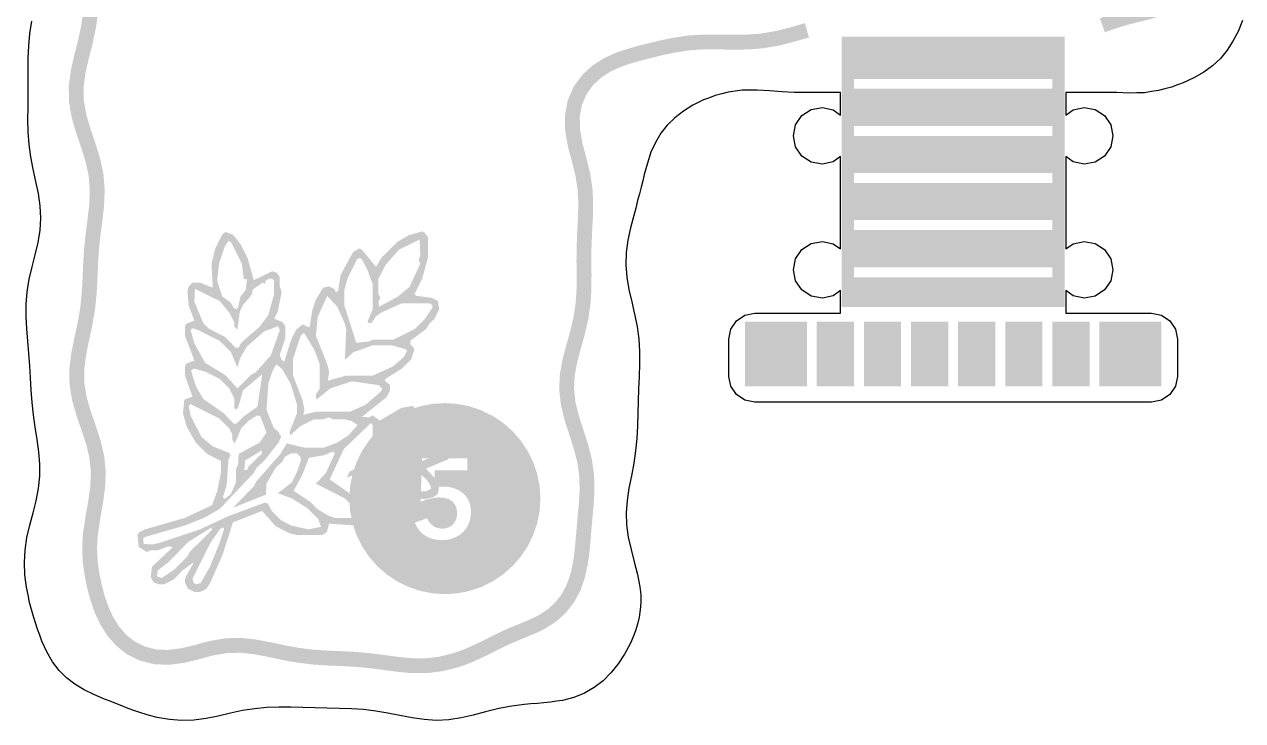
# Model space of a CAD drawing. Header units: millimetres. Extents: x 4 to 295, y 4 to 113.
# Drawn here: x 3.96 to 49.86, y 65.85 to 92.09 of the extents above; entities that cross this region are included whole.
import ezdxf

# ---------------------------------------------------------------- set-up
doc = ezdxf.new("R2010")
doc.units = ezdxf.units.MM
doc.layers.add('CUT', color=1, linetype='Continuous')
doc.layers.add('RASTER', color=7, linetype='Continuous')

msp = doc.modelspace()

# ---------------------------------------------------------------- hatches: boundary and pattern name
at = {"layer": 'RASTER'}
msp.add_hatch(color=7, dxfattribs=at).paths.add_polyline_path([(33.364, 92.133), (32.808, 91.973), (32.262, 91.836), (31.725, 91.744), (31.187, 91.703), (30.639, 91.698), (30.08, 91.705), (29.514, 91.704), (29.223, 91.687), (28.935, 91.666), (28.408, 91.585), (27.927, 91.484), (27.483, 91.379), (27.058, 91.271), (26.637, 91.152), (26.209, 91.004), (25.777, 90.804), (25.356, 90.533), (24.971, 90.179), (24.653, 89.739), (24.43, 89.224), (24.324, 88.656), (24.335, 88.062), (24.441, 87.472), (24.523, 87.165), (24.598, 86.883), (24.728, 86.359), (24.804, 85.847), (24.829, 85.332), (24.816, 84.808), (24.788, 84.271), (24.766, 83.726), (24.76, 83.181), (24.765, 82.641), (24.762, 82.112), (24.729, 81.593), (24.653, 81.077), (24.532, 80.556), (24.382, 80.021), (24.236, 79.469), (24.133, 78.901), (24.108, 78.321), (24.174, 77.742), (24.313, 77.176), (24.49, 76.628), (24.661, 76.098), (24.792, 75.582), (24.864, 75.074), (24.879, 74.563), (24.849, 74.041), (24.8, 73.506), (24.754, 72.965), (24.727, 72.677), (24.706, 72.395), (24.64, 71.874), (24.54, 71.401), (24.394, 70.98), (24.198, 70.613), (23.957, 70.304), (23.678, 70.05), (23.373, 69.847), (23.048, 69.682), (22.707, 69.538), (22.348, 69.392), (21.968, 69.227), (21.562, 69.031), (21.121, 68.809), (20.629, 68.58), (20.367, 68.481), (20.104, 68.389), (19.589, 68.263), (19.085, 68.201), (18.577, 68.203), (18.057, 68.253), (17.522, 68.325), (16.978, 68.395), (16.429, 68.443), (15.884, 68.472), (15.348, 68.494), (14.821, 68.53), (14.298, 68.596), (13.772, 68.692), (13.234, 68.807), (12.681, 68.912), (12.113, 68.972), (11.535, 68.956), (10.974, 68.859), (10.678, 68.788), (10.401, 68.707), (9.874, 68.581), (9.379, 68.517), (8.919, 68.535), (8.5, 68.641), (8.126, 68.828), (7.803, 69.083), (7.532, 69.393), (7.313, 69.742), (7.137, 70.122), (6.995, 70.525), (6.879, 70.951), (6.785, 71.4), (6.72, 71.874), (6.698, 72.383), (6.713, 72.642), (6.735, 72.908), (6.818, 73.458), (6.916, 74.019), (6.998, 74.597), (7.026, 75.189), (6.974, 75.788), (6.84, 76.379), (6.653, 76.955), (6.46, 77.51), (6.305, 78.047), (6.22, 78.57), (6.216, 79.09), (6.283, 79.621), (6.395, 80.17), (6.517, 80.734), (6.617, 81.309), (6.679, 81.886), (6.711, 82.456), (6.733, 83.015), (6.767, 83.567), (6.824, 84.118), (6.897, 84.677), (6.962, 85.249), (6.987, 85.836), (6.941, 86.431), (6.818, 87.023), (6.64, 87.6), (6.448, 88.158), (6.29, 88.697), (6.2, 89.22), (6.193, 89.738), (6.263, 90.265), (6.389, 90.809), (6.532, 91.371), (6.655, 91.947), (6.736, 92.528), (6.774, 93.104), (6.787, 93.671), (6.8, 94.227), (6.829, 94.779), (6.875, 95.335), (6.922, 95.903), (6.94, 96.484), (6.901, 97.075), (6.791, 97.664), (6.625, 98.243), (6.44, 98.804), (6.282, 99.345), (6.189, 99.869), (6.178, 100.386), (6.25, 100.909), (6.385, 101.45), (6.545, 102.01), (6.69, 102.586), (6.789, 103.169), (6.834, 103.752), (6.84, 104.325), (6.832, 104.887), (6.833, 105.437), (6.849, 105.703), (6.868, 105.959), (6.943, 106.456), (7.04, 106.914), (7.143, 107.347), (7.247, 107.76), (7.36, 108.159), (7.493, 108.545), (7.664, 108.917), (7.887, 109.265), (8.171, 109.573), (8.515, 109.824), (8.916, 109.997), (9.366, 110.081), (9.858, 110.071), (10.39, 109.974), (10.668, 109.899), (10.957, 109.822), (11.532, 109.681), (12.12, 109.597), (12.705, 109.574), (13.278, 109.592), (13.839, 109.621), (14.392, 109.64), (14.947, 109.642), (15.51, 109.637), (16.085, 109.65), (16.668, 109.704), (17.25, 109.812), (17.823, 109.961), (18.379, 110.117), (18.917, 110.24), (19.438, 110.296), (19.955, 110.268), (20.482, 110.158), (21.027, 109.99), (21.592, 109.805), (22.173, 109.646), (22.764, 109.549), (23.354, 109.523), (23.934, 109.552), (24.499, 109.604), (25.054, 109.651), (25.606, 109.68), (26.163, 109.693), (26.731, 109.71), (27.308, 109.755), (27.888, 109.843), (28.462, 109.97), (29.021, 110.11), (29.562, 110.225), (30.087, 110.281), (30.604, 110.256), (31.13, 110.15), (31.672, 109.981), (32.235, 109.788), (32.815, 109.617), (33.408, 109.508), (34.003, 109.478), (34.588, 109.515), (35.158, 109.587), (35.715, 109.662), (36.265, 109.718), (36.817, 109.75), (37.378, 109.773), (37.949, 109.809), (38.526, 109.877), (39.099, 109.98), (39.661, 110.1), (40.206, 110.204), (40.734, 110.257), (41.254, 110.236), (41.779, 110.136), (42.32, 109.969), (42.879, 109.773), (43.445, 109.596), (43.735, 109.517), (44.015, 109.458), (44.527, 109.373), (45, 109.318), (45.435, 109.266), (45.834, 109.192), (46.198, 109.078), (46.527, 108.917), (46.822, 108.706), (47.084, 108.447), (47.316, 108.14), (47.523, 107.789), (47.714, 107.395), (47.893, 106.961), (48.061, 106.485), (48.204, 105.968), (48.252, 105.695), (48.291, 105.43), (48.308, 104.916), (48.258, 104.415), (48.139, 103.906), (47.968, 103.381), (47.779, 102.839), (47.614, 102.279), (47.512, 101.706), (47.494, 101.128), (47.553, 100.559), (47.659, 100.005), (47.777, 99.467), (47.878, 98.94), (47.946, 98.418), (47.984, 97.892), (48.006, 97.357), (48.032, 96.813), (48.076, 96.268), (48.099, 95.98), (48.125, 95.696), (48.137, 95.166), (48.091, 94.677), (47.975, 94.236), (47.786, 93.849), (47.533, 93.522), (47.228, 93.26), (46.887, 93.061), (46.524, 92.915), (46.148, 92.806), (45.759, 92.711), (45.354, 92.607), (44.929, 92.477), (44.478, 92.319), (44.664, 91.79), (45.105, 91.945), (45.506, 92.068), (45.895, 92.167), (46.293, 92.264), (46.708, 92.385), (47.135, 92.558), (47.554, 92.805), (47.94, 93.137), (48.263, 93.554), (48.501, 94.041), (48.643, 94.58), (48.697, 95.146), (48.685, 95.722), (48.657, 96.027), (48.635, 96.313), (48.591, 96.849), (48.566, 97.381), (48.544, 97.923), (48.504, 98.474), (48.431, 99.029), (48.326, 99.579), (48.208, 100.118), (48.107, 100.641), (48.054, 101.148), (48.069, 101.647), (48.159, 102.15), (48.312, 102.667), (48.499, 103.202), (48.679, 103.755), (48.811, 104.323), (48.868, 104.898), (48.85, 105.47), (48.805, 105.784), (48.748, 106.1), (48.595, 106.653), (48.417, 107.16), (48.225, 107.624), (48.017, 108.053), (47.782, 108.452), (47.506, 108.815), (47.184, 109.135), (46.814, 109.398), (46.405, 109.599), (45.969, 109.735), (45.52, 109.82), (45.066, 109.874), (44.606, 109.928), (44.115, 110.01), (43.866, 110.061), (43.606, 110.133), (43.056, 110.305), (42.495, 110.502), (41.914, 110.679), (41.319, 110.793), (40.718, 110.817), (40.126, 110.758), (39.55, 110.649), (38.991, 110.53), (38.443, 110.431), (37.899, 110.367), (37.349, 110.333), (36.789, 110.31), (36.221, 110.276), (35.65, 110.219), (35.086, 110.143), (34.535, 110.073), (33.999, 110.038), (33.473, 110.064), (32.946, 110.162), (32.405, 110.322), (31.847, 110.514), (31.269, 110.693), (30.673, 110.812), (30.07, 110.841), (29.474, 110.779), (28.895, 110.656), (28.333, 110.515), (27.785, 110.394), (27.245, 110.312), (26.701, 110.27), (26.148, 110.253), (25.585, 110.24), (25.016, 110.21), (24.45, 110.162), (23.894, 110.111), (23.353, 110.084), (22.822, 110.107), (22.293, 110.194), (21.753, 110.341), (21.197, 110.524), (20.621, 110.701), (20.027, 110.823), (19.424, 110.856), (18.824, 110.793), (18.241, 110.66), (17.677, 110.502), (17.128, 110.359), (16.59, 110.259), (16.052, 110.209), (15.506, 110.197), (14.948, 110.202), (14.382, 110.2), (13.815, 110.181), (13.255, 110.152), (12.707, 110.135), (12.171, 110.156), (11.639, 110.232), (11.094, 110.366), (10.813, 110.44), (10.505, 110.523), (9.915, 110.628), (9.321, 110.64), (8.753, 110.534), (8.238, 110.311), (7.799, 109.992), (7.444, 109.608), (7.173, 109.187), (6.973, 108.755), (6.825, 108.327), (6.706, 107.905), (6.598, 107.481), (6.493, 107.037), (6.392, 106.555), (6.312, 106.029), (6.29, 105.74), (6.273, 105.449), (6.272, 104.883), (6.28, 104.324), (6.274, 103.776), (6.233, 103.238), (6.142, 102.701), (6.004, 102.156), (5.843, 101.595), (5.7, 101.015), (5.619, 100.418), (5.631, 99.814), (5.737, 99.217), (5.905, 98.638), (6.089, 98.078), (6.245, 97.535), (6.345, 97.004), (6.38, 96.474), (6.363, 95.935), (6.317, 95.381), (6.27, 94.817), (6.24, 94.248), (6.227, 93.683), (6.214, 93.129), (6.178, 92.585), (6.103, 92.045), (5.986, 91.499), (5.844, 90.941), (5.712, 90.365), (5.633, 89.771), (5.642, 89.168), (5.744, 88.57), (5.914, 87.988), (6.107, 87.426), (6.275, 86.882), (6.386, 86.352), (6.426, 85.827), (6.404, 85.293), (6.341, 84.745), (6.267, 84.183), (6.208, 83.613), (6.173, 83.044), (6.151, 82.482), (6.12, 81.932), (6.062, 81.387), (5.967, 80.841), (5.847, 80.285), (5.73, 79.713), (5.656, 79.123), (5.661, 78.523), (5.758, 77.924), (5.926, 77.34), (6.122, 76.776), (6.3, 76.23), (6.42, 75.701), (6.466, 75.178), (6.44, 74.65), (6.363, 74.107), (6.265, 73.548), (6.179, 72.979), (6.154, 72.681), (6.137, 72.378), (6.162, 71.825), (6.233, 71.305), (6.334, 70.82), (6.46, 70.358), (6.618, 69.911), (6.821, 69.475), (7.083, 69.058), (7.417, 68.676), (7.826, 68.354), (8.306, 68.115), (8.84, 67.981), (9.404, 67.957), (9.976, 68.03), (10.54, 68.165), (10.822, 68.246), (11.083, 68.31), (11.591, 68.399), (12.091, 68.412), (12.599, 68.358), (13.123, 68.258), (13.662, 68.143), (14.213, 68.042), (14.767, 67.973), (15.317, 67.935), (15.858, 67.912), (16.389, 67.884), (16.917, 67.837), (17.449, 67.77), (17.992, 67.696), (18.549, 67.643), (19.118, 67.642), (19.69, 67.712), (20.255, 67.849), (20.559, 67.954), (20.853, 68.066), (21.364, 68.304), (21.81, 68.528), (22.202, 68.717), (22.565, 68.876), (22.921, 69.02), (23.285, 69.174), (23.657, 69.364), (24.024, 69.61), (24.368, 69.924), (24.668, 70.309), (24.907, 70.756), (25.08, 71.251), (25.193, 71.781), (25.263, 72.334), (25.286, 72.631), (25.312, 72.916), (25.358, 73.456), (25.408, 73.999), (25.439, 74.555), (25.423, 75.122), (25.341, 75.691), (25.199, 76.253), (25.023, 76.8), (24.852, 77.33), (24.725, 77.842), (24.669, 78.341), (24.69, 78.838), (24.783, 79.347), (24.923, 79.874), (25.075, 80.417), (25.203, 80.973), (25.286, 81.534), (25.322, 82.093), (25.326, 82.642), (25.321, 83.18), (25.326, 83.712), (25.348, 84.245), (25.376, 84.786), (25.389, 85.339), (25.362, 85.902), (25.278, 86.468), (25.141, 87.021), (25.065, 87.31), (24.989, 87.587), (24.893, 88.119), (24.883, 88.611), (24.966, 89.061), (25.14, 89.462), (25.39, 89.806), (25.699, 90.09), (26.047, 90.313), (26.418, 90.484), (26.805, 90.618), (27.203, 90.73), (27.616, 90.834), (28.049, 90.938), (28.507, 91.034), (29.004, 91.109), (29.26, 91.128), (29.526, 91.144), (30.077, 91.145), (30.638, 91.137), (31.211, 91.143), (31.794, 91.188), (32.378, 91.287), (32.953, 91.432), (33.518, 91.594)])
h = msp.add_hatch(color=7, dxfattribs=at)
h.paths.add_polyline_path([(43.154, 91.622), (34.748, 91.622), (34.748, 81.442), (43.154, 81.442)])
h.paths.add_polyline_path([(42.687, 90.034), (42.687, 89.661), (35.215, 89.661), (35.215, 90.034), (42.687, 90.034)], flags=0)
h.paths.add_polyline_path([(42.687, 88.26), (42.687, 87.886), (35.215, 87.886), (35.215, 88.26), (42.687, 88.26)], flags=0)
h.paths.add_polyline_path([(42.687, 86.485), (42.687, 86.112), (35.215, 86.112), (35.215, 86.485), (42.687, 86.485)], flags=0)
h.paths.add_polyline_path([(42.687, 84.711), (42.687, 84.337), (35.215, 84.337), (35.215, 84.711), (42.687, 84.711)], flags=0)
h.paths.add_polyline_path([(42.687, 82.936), (42.687, 82.562), (35.215, 82.562), (35.215, 82.936), (42.687, 82.936)], flags=0)
h = msp.add_hatch(color=7, dxfattribs=at)
h.paths.add_polyline_path([(11.531, 84.267), (11.817, 84.167), (12.103, 83.809), (12.367, 83.287), (12.603, 82.451), (13.297, 82.787), (13.461, 82.737), (13.583, 82.572), (13.583, 82.215), (13.654, 82), (13.511, 81.285), (13.368, 80.999), (13.676, 80.877), (13.797, 80.713), (13.797, 80.284), (13.583, 79.64), (13.633, 79.476), (13.747, 79.376), (14.012, 80.212), (14.205, 80.591), (14.441, 80.784), (14.706, 80.663), (14.799, 81.285), (14.942, 81.714), (15.206, 82.165), (15.442, 82.215), (15.635, 82.122), (15.678, 82.022), (15.778, 82.022), (15.871, 82.644), (16.35, 83.523), (16.586, 83.645), (16.679, 83.595), (17.208, 82.951), (17.423, 83.309), (17.995, 83.881), (18.445, 84.145), (18.946, 84.288), (19.039, 84.238), (19.161, 84.074), (19.161, 83.287), (18.946, 82.501), (18.66, 81.929), (18.732, 81.857), (19.304, 81.786), (19.54, 81.664), (19.59, 81.356), (19.397, 80.977), (19.211, 80.806), (19.11, 80.62), (18.496, 80.162), (18.496, 80.048), (18.66, 79.855), (18.538, 79.476), (18.181, 79.118), (17.566, 78.732), (17.537, 78.661), (17.73, 78.496), (17.73, 78.282), (17.609, 78.046), (16.679, 77.302), (16.944, 77.281), (17.087, 77.352), (17.351, 77.159), (18.159, 77.638), (18.588, 77.71), (18.803, 77.495), (18.753, 76.944), (20.162, 76.994), (20.541, 76.801), (20.591, 76.494), (20.469, 76.258), (19.897, 75.686), (19.089, 75.35), (19.468, 74.942), (19.59, 74.706), (19.54, 74.399), (19.375, 74.277), (19.089, 74.206), (18.159, 74.206), (18.088, 74.134), (18.038, 73.827), (17.873, 73.705), (16.944, 73.705), (16.801, 73.777), (16.751, 73.755), (16.801, 73.634), (16.751, 73.326), (16.443, 73.205), (15.442, 73.276), (15.349, 72.94), (15.156, 72.847), (14.226, 72.847), (13.94, 72.919), (13.418, 73.183), (12.918, 73.755), (11.817, 73.326), (11.438, 72.132), (10.959, 71.038), (10.816, 70.823), (10.58, 70.702), (10.365, 70.702), (10.129, 70.823), (10.007, 71.059), (10.007, 71.202), (10.344, 71.824), (9.915, 71.51), (9.6, 71.181), (9.221, 70.988), (9.006, 70.988), (8.813, 71.081), (8.72, 71.274), (8.77, 71.653), (9.557, 72.396), (9.364, 72.418), (9.006, 72.275), (8.72, 72.275), (8.577, 72.203), (8.27, 72.396), (8.22, 72.847), (8.27, 72.94), (8.506, 73.062), (10.007, 73.491), (11.03, 73.97), (11.223, 74.492), (11.366, 75.207), (11.366, 75.636), (10.844, 75.9), (10.415, 76.329), (10.079, 76.923), (9.936, 77.424), (9.986, 77.946), (10.294, 78.067), (10.007, 78.854), (10.007, 79.211), (10.058, 79.304), (10.365, 79.426), (10.007, 80.355), (10.007, 80.713), (10.058, 80.806), (10.365, 80.927), (10.151, 81.499), (10.1, 82.022), (10.151, 82.215), (10.294, 82.358), (10.58, 82.358), (11.059, 82.165), (11.009, 83.073), (11.152, 83.645), (11.416, 84.167)])
h.paths.add_polyline_path([(18.853, 83.981), (18.066, 83.595), (17.566, 83.023), (17.301, 82.501), (17.301, 81.929), (17.373, 81.786), (17.301, 81.643), (17.323, 81.449), (18.038, 81.836), (18.467, 82.193), (18.875, 83.073), (18.803, 83.216), (18.875, 83.359)], flags=0)
h.paths.add_polyline_path([(11.652, 83.931), (11.509, 83.716), (11.295, 83.073), (11.223, 82.429), (11.416, 81.836), (11.745, 81.592), (11.845, 81.407), (11.938, 81.356), (12.01, 81.428), (12.103, 81.836), (12.296, 82.072), (12.346, 82.479), (12.224, 82.501), (12.153, 83.073), (11.745, 83.881)], flags=0)
h.paths.add_polyline_path([(16.586, 83.287), (16.493, 83.237), (16.157, 82.572), (16.014, 82.072), (16.014, 81.499), (16.465, 80.091), (16.944, 80.141), (17.087, 80.212), (17.873, 80.212), (18.681, 80.62), (19.039, 80.977), (19.325, 81.407), (19.325, 81.521), (19.232, 81.571), (18.159, 81.571), (17.423, 81.235), (17.208, 81.092), (17.037, 80.834), (16.922, 80.834), (16.894, 80.906), (17.087, 81.356), (17.087, 82.286), (16.894, 82.808), (16.679, 83.237)], flags=0)
h.paths.add_polyline_path([(13.154, 82.501), (13.032, 82.408), (13.061, 82.308), (12.939, 82.358), (12.56, 82.093), (12.532, 81.907), (12.203, 81.521), (12.081, 81.285), (11.988, 80.591), (11.867, 80.713), (11.867, 80.856), (11.674, 81.235), (11.316, 81.664), (10.386, 82.122), (10.365, 81.643), (10.701, 80.834), (10.916, 80.62), (11.531, 80.305), (11.917, 79.905), (12.031, 79.905), (12.131, 80.091), (12.818, 80.691), (13.154, 81.142), (13.368, 81.929), (13.368, 82.429), (13.297, 82.501)], flags=0)
h.paths.add_polyline_path([(15.371, 81.857), (15.013, 81.07), (14.942, 80.355), (15.371, 79.283), (15.442, 78.997), (15.392, 78.661), (16.086, 78.854), (17.087, 78.854), (17.823, 79.19), (18.252, 79.547), (18.374, 79.783), (18.302, 79.855), (17.802, 79.998), (17.087, 79.998), (16.35, 79.733), (16.036, 79.447), (16.086, 80.57), (16.014, 80.856), (15.75, 81.449)], flags=0)
h.paths.add_polyline_path([(13.511, 80.713), (12.989, 80.52), (12.346, 79.948), (12.081, 79.497), (11.988, 79.161), (11.745, 79.733), (11.316, 80.162), (10.508, 80.57), (10.294, 80.641), (10.222, 80.57), (10.365, 80.069), (10.773, 79.333), (11.531, 78.875), (11.988, 78.375), (12.489, 78.875), (12.675, 78.975), (13.247, 79.619), (13.583, 80.57)], flags=0)
h.paths.add_polyline_path([(14.491, 80.477), (14.37, 80.355), (14.083, 79.497), (14.083, 78.854), (14.441, 77.924), (14.513, 77.567), (14.462, 77.373), (14.942, 77.495), (16.229, 77.495), (16.822, 77.76), (17.394, 78.26), (17.444, 78.353), (17.301, 78.496), (16.3, 78.639), (15.492, 78.375), (14.963, 77.946), (14.942, 78.139), (15.085, 78.353), (15.085, 79.283), (14.892, 79.805)], flags=0)
h.paths.add_polyline_path([(13.49, 79.261), (13.418, 79.233), (13.297, 78.997), (13.154, 78.568), (13.082, 77.567), (13.347, 76.902), (13.533, 76.73), (13.633, 76.544), (13.533, 76.329), (13.032, 75.686), (12.703, 75.371), (12.603, 75.185), (11.316, 73.827), (10.723, 73.491), (10.007, 73.205), (8.506, 72.775), (8.434, 72.704), (8.456, 72.511), (8.792, 72.489), (9.078, 72.561), (10.58, 73.062), (11.652, 73.562), (13.011, 74.063), (13.132, 74.041), (13.275, 73.755), (13.633, 73.398), (14.012, 73.205), (14.656, 73.062), (15.135, 73.154), (15.035, 73.441), (14.605, 73.87), (14.033, 74.227), (13.511, 74.42), (14.033, 74.828), (14.226, 75.207), (14.37, 75.636), (14.37, 75.779), (14.226, 75.922), (14.012, 75.922), (13.776, 75.8), (13.676, 75.614), (13.418, 75.371), (13.082, 74.778), (13.061, 74.37), (11.817, 73.87), (12.603, 74.685), (12.703, 74.871), (13.604, 75.9), (13.847, 76.301), (14.513, 76.136), (15.228, 76.136), (15.75, 76.329), (16.179, 76.615), (16.515, 76.994), (16.3, 77.137), (16.014, 77.209), (15.585, 77.209), (15.442, 77.281), (15.228, 77.209), (14.87, 77.209), (14.348, 76.944), (13.962, 76.587), (13.962, 76.758), (14.226, 77.424), (14.226, 77.781), (13.991, 78.546), (13.676, 79.09)], flags=0)
h.paths.add_polyline_path([(10.344, 79.118), (10.243, 79.047), (10.294, 78.854), (10.437, 78.425), (10.701, 77.974), (11.459, 77.445), (11.845, 77.045), (11.96, 77.045), (12.203, 77.302), (12.746, 77.688), (12.918, 78.904), (12.203, 78.303), (12.01, 77.638), (11.938, 77.567), (11.867, 77.638), (11.867, 77.996), (11.674, 78.375), (11.316, 78.732), (10.794, 78.997)], flags=0)
h.paths.add_polyline_path([(10.222, 77.781), (10.151, 77.71), (10.222, 77.352), (10.63, 76.544), (11.059, 76.186), (11.674, 75.943), (11.724, 75.85), (11.652, 75.707), (11.581, 74.706), (11.438, 74.277), (11.509, 74.206), (11.745, 74.399), (11.938, 74.849), (11.938, 75.35), (12.01, 75.493), (12.031, 75.9), (12.818, 76.329), (13.082, 76.708), (12.846, 77.331), (12.725, 77.352), (12.417, 77.159), (12.131, 76.873), (11.888, 76.301), (11.795, 76.422), (11.795, 76.637), (11.674, 76.873), (11.316, 77.23)], flags=0)
h.paths.add_polyline_path([(18.496, 77.474), (17.78, 77.159), (17.351, 76.73), (16.801, 75.35), (17.466, 74.871), (17.637, 74.685), (17.873, 74.563), (18.088, 74.492), (19.089, 74.492), (19.282, 74.585), (19.254, 74.728), (19.11, 74.942), (18.681, 75.3), (18.016, 75.564), (17.659, 75.564), (17.516, 75.493), (17.444, 75.564), (17.752, 75.757), (18.181, 76.258), (18.445, 76.851), (18.517, 77.137)], flags=0)
h.paths.add_polyline_path([(17.015, 77.066), (15.993, 76.086), (15.464, 74.942), (16.179, 74.442), (16.493, 74.113), (16.729, 73.991), (17.587, 73.92), (17.78, 74.013), (17.68, 74.227), (17.466, 74.513), (17.108, 74.799), (16.443, 75.135), (16.107, 75.014), (16.207, 75.228), (16.393, 75.328), (16.679, 75.614), (16.944, 76.136), (17.087, 76.637), (17.087, 76.994)], flags=0)
h.paths.add_polyline_path([(19.304, 76.78), (18.946, 76.708), (18.567, 76.515), (18.109, 75.8), (18.588, 75.636), (18.946, 75.636), (19.754, 75.972), (20.255, 76.472), (20.305, 76.565), (20.255, 76.658), (19.804, 76.78)], flags=0)
h.paths.add_polyline_path([(12.918, 76.043), (12.274, 75.657), (12.246, 75.3), (12.346, 75.3), (12.417, 75.443), (12.889, 75.9)], flags=0)
h.paths.add_polyline_path([(15.585, 75.993), (15.228, 75.85), (14.677, 75.757), (14.441, 75.135), (14.105, 74.513), (14.748, 74.084), (14.992, 73.827), (15.442, 73.562), (15.657, 73.491), (16.443, 73.491), (16.515, 73.634), (16.393, 73.87), (16.036, 74.227), (14.942, 74.778), (15.321, 75.185), (15.657, 75.922)], flags=0)
h.paths.add_polyline_path([(11.009, 73.133), (10.129, 72.582), (9.385, 71.824), (8.985, 71.51), (8.956, 71.295), (9.128, 71.224), (9.6, 71.538), (10.1, 72.039), (10.201, 72.225), (11.03, 73.04)], flags=0)
h.paths.add_polyline_path([(11.438, 73.133), (11.345, 73.083), (10.987, 72.582), (10.294, 71.202), (10.344, 71.038), (10.437, 70.988), (10.601, 71.038), (10.937, 71.631), (11.295, 72.489), (11.488, 73.083)], flags=0)
h = msp.add_hatch(color=7, dxfattribs=at)
h.paths.add_polyline_path([(46.797, 80.881), (31.106, 80.881), (31.106, 78.453), (46.797, 78.453)])
h.paths.add_polyline_path([(44.462, 80.881), (44.462, 78.453), (44.088, 78.453), (44.088, 80.881), (44.462, 80.881)], flags=0)
h.paths.add_polyline_path([(42.687, 80.881), (42.687, 78.453), (42.314, 78.453), (42.314, 80.881), (42.687, 80.881)], flags=0)
h.paths.add_polyline_path([(40.913, 80.881), (40.913, 78.453), (40.539, 78.453), (40.539, 80.881), (40.913, 80.881)], flags=0)
h.paths.add_polyline_path([(39.138, 80.881), (39.138, 78.453), (38.765, 78.453), (38.765, 80.881), (39.138, 80.881)], flags=0)
h.paths.add_polyline_path([(37.364, 80.881), (37.364, 78.453), (36.99, 78.453), (36.99, 80.881), (37.364, 80.881)], flags=0)
h.paths.add_polyline_path([(35.589, 80.881), (35.589, 78.453), (35.215, 78.453), (35.215, 80.881), (35.589, 80.881)], flags=0)
h.paths.add_polyline_path([(33.814, 80.881), (33.814, 78.453), (33.441, 78.453), (33.441, 80.881), (33.814, 80.881)], flags=0)
h = msp.add_hatch(color=7, dxfattribs=at)
h.paths.add_polyline_path([(23.401, 74.219), (23.371, 73.749), (23.279, 73.287), (23.127, 72.842), (22.919, 72.419), (22.657, 72.028), (22.347, 71.674), (21.993, 71.363), (21.601, 71.102), (21.179, 70.893), (20.733, 70.742), (20.272, 70.65), (19.802, 70.619), (19.332, 70.65), (18.87, 70.742), (18.424, 70.893), (18.002, 71.102), (17.61, 71.363), (17.256, 71.674), (16.946, 72.028), (16.684, 72.419), (16.476, 72.842), (16.325, 73.287), (16.233, 73.749), (16.202, 74.219), (16.233, 74.689), (16.325, 75.151), (16.476, 75.597), (16.684, 76.019), (16.946, 76.41), (17.256, 76.764), (17.61, 77.075), (18.002, 77.336), (18.424, 77.545), (18.87, 77.696), (19.332, 77.788), (19.802, 77.819), (20.272, 77.788), (20.733, 77.696), (21.179, 77.545), (21.601, 77.336), (21.993, 77.075), (22.347, 76.764), (22.657, 76.41), (22.919, 76.019), (23.127, 75.597), (23.279, 75.151), (23.371, 74.689)])
h.paths.add_polyline_path([(20.651, 75.281), (20.651, 75.74), (18.939, 75.74), (18.888, 74.096), (18.906, 74.104), (18.924, 74.113), (18.942, 74.121), (18.961, 74.129), (18.981, 74.137), (19.001, 74.144), (19.022, 74.152), (19.043, 74.16), (19.065, 74.167), (19.087, 74.174), (19.109, 74.181), (19.132, 74.188), (19.154, 74.194), (19.176, 74.201), (19.199, 74.207), (19.222, 74.213), (19.245, 74.218), (19.268, 74.224), (19.291, 74.229), (19.314, 74.233), (19.338, 74.238), (19.361, 74.242), (19.385, 74.245), (19.409, 74.249), (19.432, 74.252), (19.456, 74.254), (19.479, 74.257), (19.502, 74.258), (19.524, 74.26), (19.546, 74.261), (19.568, 74.261), (19.589, 74.262), (19.62, 74.261), (19.651, 74.26), (19.681, 74.258), (19.711, 74.255), (19.742, 74.251), (19.772, 74.246), (19.802, 74.24), (19.831, 74.234), (19.861, 74.226), (19.889, 74.217), (19.917, 74.207), (19.944, 74.196), (19.971, 74.183), (19.997, 74.169), (20.022, 74.153), (20.046, 74.136), (20.069, 74.118), (20.091, 74.098), (20.113, 74.077), (20.132, 74.055), (20.151, 74.031), (20.169, 74.006), (20.186, 73.979), (20.201, 73.951), (20.215, 73.922), (20.227, 73.89), (20.237, 73.857), (20.246, 73.822), (20.252, 73.785), (20.257, 73.746), (20.259, 73.705), (20.26, 73.663), (20.26, 73.629), (20.258, 73.596), (20.254, 73.565), (20.249, 73.534), (20.243, 73.503), (20.235, 73.474), (20.226, 73.446), (20.216, 73.418), (20.204, 73.392), (20.192, 73.366), (20.178, 73.342), (20.163, 73.319), (20.148, 73.297), (20.131, 73.276), (20.113, 73.256), (20.095, 73.238), (20.075, 73.22), (20.055, 73.204), (20.034, 73.188), (20.012, 73.174), (19.989, 73.161), (19.966, 73.149), (19.941, 73.138), (19.916, 73.127), (19.891, 73.118), (19.865, 73.111), (19.838, 73.104), (19.811, 73.099), (19.784, 73.095), (19.756, 73.092), (19.728, 73.09), (19.7, 73.089), (19.65, 73.091), (19.601, 73.096), (19.555, 73.104), (19.51, 73.116), (19.466, 73.132), (19.425, 73.15), (19.385, 73.172), (19.347, 73.198), (19.311, 73.226), (19.278, 73.256), (19.248, 73.289), (19.22, 73.323), (19.195, 73.36), (19.172, 73.399), (19.152, 73.441), (19.135, 73.484), (18.672, 73.314), (18.704, 73.24), (18.74, 73.169), (18.781, 73.103), (18.826, 73.041), (18.875, 72.983), (18.929, 72.928), (18.987, 72.878), (19.05, 72.832), (19.116, 72.791), (19.187, 72.755), (19.261, 72.725), (19.339, 72.7), (19.42, 72.681), (19.505, 72.667), (19.594, 72.659), (19.687, 72.656), (19.743, 72.657), (19.798, 72.66), (19.852, 72.666), (19.906, 72.674), (19.958, 72.684), (20.01, 72.697), (20.061, 72.711), (20.112, 72.728), (20.161, 72.747), (20.208, 72.768), (20.254, 72.791), (20.299, 72.816), (20.341, 72.843), (20.383, 72.872), (20.422, 72.903), (20.46, 72.936), (20.496, 72.971), (20.531, 73.008), (20.563, 73.047), (20.593, 73.088), (20.622, 73.13), (20.648, 73.175), (20.673, 73.221), (20.696, 73.27), (20.716, 73.32), (20.734, 73.372), (20.749, 73.425), (20.761, 73.48), (20.771, 73.537), (20.777, 73.596), (20.781, 73.656), (20.783, 73.718), (20.782, 73.774), (20.778, 73.829), (20.772, 73.882), (20.763, 73.934), (20.752, 73.984), (20.739, 74.032), (20.723, 74.079), (20.704, 74.123), (20.684, 74.167), (20.661, 74.208), (20.637, 74.248), (20.61, 74.286), (20.582, 74.322), (20.552, 74.357), (20.52, 74.39), (20.486, 74.421), (20.45, 74.45), (20.412, 74.478), (20.374, 74.504), (20.333, 74.528), (20.291, 74.55), (20.248, 74.57), (20.203, 74.589), (20.156, 74.606), (20.109, 74.621), (20.06, 74.633), (20.01, 74.644), (19.959, 74.653), (19.908, 74.66), (19.855, 74.665), (19.801, 74.668), (19.746, 74.669), (19.726, 74.669), (19.705, 74.669), (19.683, 74.668), (19.661, 74.667), (19.638, 74.666), (19.615, 74.665), (19.591, 74.663), (19.566, 74.661), (19.541, 74.658), (19.518, 74.656), (19.495, 74.653), (19.473, 74.649), (19.452, 74.645), (19.432, 74.641), (19.412, 74.636), (19.394, 74.631), (19.424, 75.281), (20.651, 75.281)], flags=0)

# ---------------------------------------------------------------- linework, layer by layer
at = {"layer": 'CUT'}
msp.add_lwpolyline([(49.856, 92.23), (49.684, 91.825), (49.491, 91.455), (49.272, 91.114), (49.016, 90.806), (48.722, 90.532), (48.39, 90.291), (48.023, 90.078), (47.618, 89.889), (47.397, 89.809), (47.175, 89.727), (46.931, 89.661), (46.686, 89.596), (46.421, 89.553), (46.154, 89.515), (45.868, 89.503), (45.583, 89.499), (45.115, 89.521), (44.649, 89.527), (44.182, 89.527), (43.715, 89.527), (43.194, 89.527), (43.194, 88.669), (43.469, 88.863), (43.881, 88.954), (44.296, 88.879), (44.65, 88.649), (44.887, 88.3), (44.97, 87.886), (44.887, 87.473), (44.65, 87.124), (44.296, 86.894), (43.881, 86.818), (43.469, 86.91), (43.194, 87.104), (43.194, 83.625), (43.469, 83.819), (43.881, 83.911), (44.296, 83.835), (44.65, 83.605), (44.887, 83.256), (44.97, 82.843), (44.887, 82.429), (44.65, 82.08), (44.296, 81.85), (43.881, 81.775), (43.469, 81.866), (43.194, 82.06), (43.194, 81.201), (46.427, 81.201), (46.797, 81.128), (47.113, 80.917), (47.324, 80.601), (47.397, 80.231), (47.397, 78.823), (47.324, 78.453), (47.113, 78.137), (46.797, 77.926), (46.427, 77.852), (31.476, 77.852), (31.106, 77.926), (30.79, 78.137), (30.579, 78.453), (30.505, 78.823), (30.505, 80.231), (30.579, 80.601), (30.79, 80.917), (31.106, 81.128), (31.476, 81.201), (34.708, 81.201), (34.708, 82.06), (34.434, 81.866), (34.022, 81.775), (33.607, 81.85), (33.253, 82.08), (33.016, 82.429), (32.933, 82.843), (33.016, 83.256), (33.253, 83.605), (33.607, 83.835), (34.022, 83.911), (34.434, 83.819), (34.708, 83.625), (34.708, 87.104), (34.434, 86.91), (34.022, 86.818), (33.607, 86.894), (33.253, 87.124), (33.016, 87.473), (32.933, 87.886), (33.016, 88.3), (33.253, 88.649), (33.607, 88.879), (34.022, 88.954), (34.434, 88.863), (34.708, 88.669), (34.708, 89.527), (34.375, 89.527), (33.908, 89.527), (33.441, 89.527), (32.973, 89.527), (32.505, 89.547), (32.037, 89.58), (31.57, 89.611), (31.287, 89.613), (31.004, 89.608), (30.739, 89.576), (30.475, 89.536), (30.23, 89.474), (29.988, 89.408), (29.766, 89.323), (29.546, 89.239), (29.146, 89.04), (28.787, 88.816), (28.466, 88.567), (28.182, 88.291), (27.936, 87.984), (27.732, 87.643), (27.566, 87.269), (27.43, 86.86), (27.376, 86.644), (27.313, 86.427), (27.259, 86.192), (27.194, 85.956), (27.134, 85.702), (27.062, 85.446), (26.994, 85.169), (26.917, 84.888), (26.801, 84.421), (26.699, 83.956), (26.634, 83.493), (26.618, 83.03), (26.654, 82.567), (26.735, 82.103), (26.841, 81.637), (26.951, 81.17), (27.042, 80.701), (27.104, 80.231), (27.132, 79.762), (27.132, 79.293), (27.118, 78.825), (27.1, 78.358), (27.086, 77.891), (27.076, 77.424), (27.063, 76.957), (27.036, 76.488), (26.988, 76.019), (26.917, 75.551), (26.828, 75.083), (26.738, 74.617), (26.666, 74.152), (26.631, 73.689), (26.646, 73.226), (26.71, 72.763), (26.815, 72.298), (26.939, 71.832), (27.058, 71.363), (27.151, 70.891), (27.178, 70.599), (27.188, 70.303), (27.162, 70.025), (27.124, 69.749), (27.057, 69.493), (26.984, 69.239), (26.89, 69.007), (26.793, 68.776), (26.572, 68.363), (26.326, 67.99), (26.057, 67.654), (25.76, 67.357), (25.43, 67.101), (25.065, 66.89), (24.666, 66.728), (24.233, 66.616), (24.005, 66.583), (23.777, 66.547), (23.535, 66.528), (23.295, 66.502), (23.039, 66.485), (22.785, 66.455), (22.513, 66.428), (22.237, 66.383), (21.784, 66.295), (21.328, 66.18), (20.87, 66.058), (20.411, 65.953), (19.95, 65.884), (19.488, 65.863), (19.027, 65.892), (18.567, 65.959), (18.109, 66.047), (17.652, 66.137), (17.197, 66.214), (16.741, 66.267), (16.285, 66.298), (15.829, 66.313), (15.372, 66.321), (14.914, 66.331), (14.457, 66.345), (14, 66.359), (13.544, 66.364), (13.089, 66.349), (12.634, 66.304), (12.179, 66.229), (11.723, 66.13), (11.265, 66.022), (10.806, 65.928), (10.345, 65.866), (9.884, 65.853), (9.422, 65.891), (8.959, 65.973), (8.672, 66.049), (8.388, 66.129), (8.126, 66.223), (7.87, 66.313), (7.635, 66.409), (7.403, 66.495), (7.19, 66.586), (6.98, 66.666), (6.581, 66.837), (6.212, 67.017), (5.867, 67.222), (5.55, 67.464), (5.265, 67.748), (5.016, 68.075), (4.802, 68.444), (4.617, 68.851), (4.538, 69.072), (4.453, 69.294), (4.38, 69.534), (4.3, 69.777), (4.231, 70.039), (4.158, 70.305), (4.099, 70.591), (4.043, 70.878), (3.983, 71.347), (3.96, 71.814), (3.984, 72.282), (4.056, 72.749), (4.166, 73.215), (4.291, 73.678), (4.409, 74.14), (4.497, 74.601), (4.542, 75.06), (4.54, 75.52), (4.5, 75.981), (4.436, 76.443), (4.365, 76.907), (4.302, 77.371), (4.254, 77.836), (4.221, 78.3), (4.196, 78.764), (4.169, 79.227), (4.134, 79.69), (4.092, 80.153), (4.051, 80.617), (4.024, 81.082), (4.024, 81.549), (4.064, 82.015), (4.142, 82.482), (4.251, 82.947), (4.372, 83.41), (4.481, 83.872), (4.556, 84.332), (4.583, 84.791), (4.558, 85.25), (4.49, 85.711), (4.394, 86.173), (4.292, 86.637), (4.204, 87.102), (4.141, 87.568), (4.107, 88.033), (4.096, 88.498), (4.098, 88.962), (4.102, 89.426), (4.103, 89.889), (4.101, 90.353), (4.104, 90.817), (4.123, 91.282), (4.167, 91.748), (4.239, 92.213)], dxfattribs=at)

doc.saveas('drawing.dxf')
